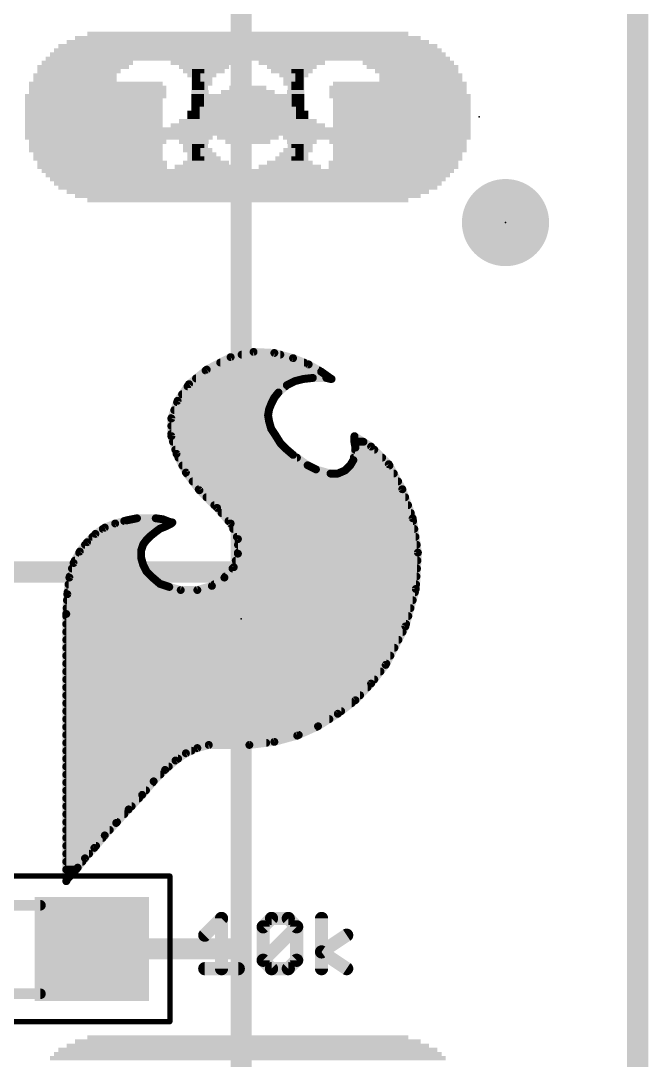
# Model space of a CAD drawing. Extents: x -41 to 92, y -75 to 33.
# Drawn here: x 32.17 to 38.2, y 8.45 to 18.45 of the extents above; entities that cross this region are included whole.
import ezdxf

# ---------------------------------------------------------------- set-up
doc = ezdxf.new("R2010")
doc.units = 0
for name, color, linetype in [('1', 12, 'CONTINUOUS'), ('16', 132, 'CONTINUOUS'), ('20', 31, 'CONTINUOUS'), ('21', 41, 'CONTINUOUS'), ('22', 40, 'CONTINUOUS'), ('23', 53, 'CONTINUOUS'), ('24', 53, 'CONTINUOUS'), ('27', 253, 'CONTINUOUS'), ('30', 253, 'CONTINUOUS'), ('39', 12, 'CONTINUOUS'), ('51', 53, 'CONTINUOUS')]:
    doc.layers.add(name, color=color, linetype=linetype)

# ---------------------------------------------------------------- blocks, each defined once
blk = doc.blocks.new('PIE')
at = {"const_width": 0.5}
blk.add_lwpolyline([(0, -0.25, 1), (0, 0.25, 1), (0, -0.25)], format="xyb", dxfattribs=at)
blk = doc.blocks.new('RECT')
blk.add_solid([(-0.5, -0.5), (0.5, -0.5), (-0.5, 0.5), (0.5, 0.5)])

msp = doc.modelspace()

# ---------------------------------------------------------------- linework, layer by layer
at = {"layer": '1', "const_width": 0.2032}
for points in [[(38.1, 25.4), (38.1, 0)], [(34.29, 13.081), (34.29, 20.32)], [(30.01, 13.15), (34.221, 13.15)], [(34.221, 13.15), (34.29, 13.081)], [(34.29, 9.525), (34.29, 13.081)], [(32.854, 9.525), (34.29, 9.525)], [(34.29, 3.556), (34.29, 9.525)]]:
    msp.add_lwpolyline(points, dxfattribs=at)
at = {"layer": '1', "const_width": 0.1016}
for points in [[(34.2569, 13.1859, 1), (34.1851, 13.1141)], [(34.221, 13.0992, 1), (34.221, 13.2008)], [(34.3408, 13.081, 1), (34.2392, 13.081)], [(34.2392, 13.081, 1), (34.3408, 13.081)], [(34.2541, 13.0451, 1), (34.3259, 13.1169)], [(32.854, 9.5758, 1), (32.854, 9.4742)], [(34.3408, 9.525, 1), (34.2392, 9.525)], [(34.29, 9.4742, 1), (34.29, 9.5758)], [(34.2392, 9.525, 1), (34.3408, 9.525)]]:
    msp.add_lwpolyline(points, format="xyb", dxfattribs=at)
at = {"layer": '16', "const_width": 0.2032}
msp.add_lwpolyline([(38.1, 25.4), (38.1, 0)], dxfattribs=at)
at = {"layer": '20', "const_width": 0.2032}
msp.add_lwpolyline([(38.1, 0), (38.1, 25.4)], dxfattribs=at)
at = {"layer": '21', "const_width": 0.0762}
for points in [[(34.408, 15.266), (34.188, 15.216)], [(34.608, 15.256), (34.408, 15.266)], [(34.188, 15.216), (33.958, 15.096)], [(34.0879, 15.1638), (34.8935, 15.1638)], [(34.2936, 15.24), (34.6656, 15.24)], [(34.788, 15.206), (34.608, 15.256)], [(34.938, 15.146), (34.788, 15.206)], [(33.958, 15.096), (33.788, 14.956)], [(33.9478, 15.0876), (35.0381, 15.0876)], [(35.058, 15.076), (34.938, 15.146)], [(35.128, 15.026), (35.058, 15.076)], [(33.8553, 15.0114), (34.9366, 15.0114)], [(34.728, 14.946), (34.808, 14.986)], [(34.808, 14.986), (34.888, 15.006)], [(34.888, 15.006), (34.978, 15.016)], [(34.978, 15.016), (35.108, 15.016)], [(35.108, 15.016), (35.148, 15.006)], [(35.1264, 15.0114), (35.1499, 15.0114)], [(35.158, 15.006), (35.128, 15.026)], [(35.148, 15.006), (35.158, 15.006)], [(33.788, 14.956), (33.678, 14.796)], [(33.7213, 14.859), (34.6344, 14.859)], [(33.7737, 14.9352), (34.7157, 14.9352)], [(34.608, 14.826), (34.648, 14.876)], [(34.648, 14.876), (34.728, 14.946)], [(33.678, 14.796), (33.618, 14.626)], [(33.6733, 14.7828), (34.5864, 14.7828)], [(34.558, 14.716), (34.578, 14.766)], [(34.578, 14.766), (34.608, 14.826)], [(33.6465, 14.7066), (34.5564, 14.7066)], [(34.548, 14.656), (34.558, 14.716)], [(33.618, 14.626), (33.618, 14.456)], [(33.6196, 14.6304), (34.5523, 14.6304)], [(34.558, 14.596), (34.548, 14.656)], [(34.578, 14.526), (34.558, 14.596)], [(33.618, 14.5542), (34.5699, 14.5542)], [(33.618, 14.478), (34.61, 14.478)], [(34.618, 14.466), (34.578, 14.526)], [(34.668, 14.386), (34.618, 14.466)], [(33.618, 14.456), (33.668, 14.286)], [(33.6339, 14.4018), (34.6581, 14.4018)], [(34.718, 14.336), (34.668, 14.386)], [(35.378, 14.456), (35.378, 14.396)], [(35.538, 14.356), (35.378, 14.456)], [(35.378, 14.4018), (35.4647, 14.4018)], [(35.378, 14.396), (35.388, 14.346)], [(33.6564, 14.3256), (34.7301, 14.3256)], [(33.668, 14.286), (33.758, 14.106)], [(34.788, 14.276), (34.718, 14.336)], [(34.928, 14.176), (34.788, 14.276)], [(35.388, 14.346), (35.368, 14.226)], [(35.3846, 14.3256), (35.5684, 14.3256)], [(35.708, 14.186), (35.538, 14.356)], [(33.6863, 14.2494), (34.8252, 14.2494)], [(33.7244, 14.1732), (34.9336, 14.1732)], [(35.008, 14.136), (34.928, 14.176)], [(35.338, 14.176), (35.288, 14.126)], [(35.3352, 14.1732), (35.7149, 14.1732)], [(35.368, 14.226), (35.338, 14.176)], [(35.3719, 14.2494), (35.6446, 14.2494)], [(35.838, 13.946), (35.708, 14.186)], [(33.758, 14.106), (33.888, 13.936)], [(33.7649, 14.097), (35.1445, 14.097)], [(35.148, 14.096), (35.008, 14.136)], [(35.218, 14.096), (35.148, 14.096)], [(35.288, 14.126), (35.218, 14.096)], [(35.2203, 14.097), (35.7562, 14.097)], [(33.8231, 14.0208), (35.7975, 14.0208)], [(33.8814, 13.9446), (35.8385, 13.9446)], [(33.888, 13.936), (34.058, 13.766)], [(33.9556, 13.8684), (35.8657, 13.8684)], [(35.938, 13.666), (35.838, 13.946)], [(34.0318, 13.7922), (35.8929, 13.7922)], [(34.058, 13.766), (34.188, 13.616)], [(33.288, 13.666), (33.188, 13.646)], [(33.468, 13.666), (33.288, 13.666)], [(33.538, 13.656), (33.468, 13.666)], [(34.1013, 13.716), (35.9201, 13.716)], [(35.988, 13.336), (35.938, 13.666)], [(32.978, 13.576), (32.888, 13.516)], [(32.9594, 13.5636), (33.5048, 13.5636)], [(33.078, 13.616), (32.978, 13.576)], [(33.188, 13.646), (33.078, 13.616)], [(33.1653, 13.6398), (33.5785, 13.6398)], [(33.468, 13.536), (33.508, 13.566)], [(33.508, 13.566), (33.558, 13.586)], [(33.588, 13.636), (33.538, 13.656)], [(33.558, 13.586), (33.618, 13.616)], [(33.618, 13.626), (33.588, 13.636)], [(33.618, 13.616), (33.628, 13.626)], [(33.628, 13.626), (33.618, 13.626)], [(34.1674, 13.6398), (35.942, 13.6398)], [(34.188, 13.616), (34.258, 13.466)], [(34.2125, 13.5636), (35.9535, 13.5636)], [(32.888, 13.516), (32.808, 13.436)], [(32.8594, 13.4874), (33.4094, 13.4874)], [(33.378, 13.456), (33.418, 13.496)], [(33.418, 13.496), (33.468, 13.536)], [(34.248, 13.4874), (35.9651, 13.4874)], [(34.258, 13.466), (34.258, 13.326)], [(32.808, 13.436), (32.738, 13.346)], [(32.7887, 13.4112), (33.3464, 13.4112)], [(33.328, 13.356), (33.348, 13.416)], [(33.348, 13.416), (33.378, 13.456)], [(34.258, 13.4112), (35.9766, 13.4112)], [(32.738, 13.346), (32.678, 13.236)], [(32.6904, 13.2588), (33.3358, 13.2588)], [(32.732, 13.335), (33.328, 13.335)], [(33.328, 13.286), (33.328, 13.356)], [(33.348, 13.216), (33.328, 13.286)], [(34.258, 13.326), (34.218, 13.196)], [(34.2373, 13.2588), (35.9836, 13.2588)], [(34.258, 13.335), (35.9879, 13.335)], [(35.968, 12.986), (35.988, 13.336)], [(32.678, 13.236), (32.638, 13.096)], [(32.6627, 13.1826), (33.3647, 13.1826)], [(33.378, 13.156), (33.348, 13.216)], [(34.218, 13.196), (34.128, 13.096)], [(34.2059, 13.1826), (35.9792, 13.1826)], [(32.638, 13.096), (32.618, 12.936)], [(32.641, 13.1064), (33.4276, 13.1064)], [(33.438, 13.096), (33.378, 13.156)], [(33.508, 13.036), (33.438, 13.096)], [(34.128, 13.096), (34.008, 13.016)], [(34.1374, 13.1064), (35.9749, 13.1064)], [(32.6298, 13.0302), (33.5254, 13.0302)], [(33.598, 13.006), (33.508, 13.036)], [(33.708, 12.976), (33.598, 13.006)], [(33.868, 12.976), (33.708, 12.976)], [(34.008, 13.016), (33.868, 12.976)], [(34.0293, 13.0302), (35.9705, 13.0302)], [(35.868, 12.626), (35.968, 12.986)], [(32.618, 12.936), (32.608, 12.746)], [(32.6149, 12.8778), (35.9379, 12.8778)], [(32.6202, 12.954), (35.9591, 12.954)], [(32.6109, 12.8016), (35.9168, 12.8016)], [(32.608, 12.746), (32.608, 10.176)], [(32.608, 12.7254), (35.8956, 12.7254)], [(32.608, 12.6492), (35.8744, 12.6492)], [(32.608, 12.573), (35.8408, 12.573)], [(35.678, 12.256), (35.868, 12.626)], [(32.608, 12.4968), (35.8017, 12.4968)], [(32.608, 12.4206), (35.7625, 12.4206)], [(32.608, 12.3444), (35.7234, 12.3444)], [(32.608, 12.2682), (35.6843, 12.2682)], [(32.608, 12.192), (35.6282, 12.192)], [(35.538, 12.076), (35.678, 12.256)], [(32.608, 12.1158), (35.569, 12.1158)], [(35.388, 11.916), (35.538, 12.076)], [(32.608, 12.0396), (35.5039, 12.0396)], [(32.608, 11.9634), (35.4324, 11.9634)], [(32.608, 11.8872), (35.3503, 11.8872)], [(35.218, 11.786), (35.388, 11.916)], [(32.608, 11.811), (35.2507, 11.811)], [(35.028, 11.666), (35.218, 11.786)], [(32.608, 11.7348), (35.1369, 11.7348)], [(32.608, 11.6586), (35.0116, 11.6586)], [(34.828, 11.576), (35.028, 11.666)], [(32.608, 11.5824), (34.8422, 11.5824)], [(34.608, 11.516), (34.828, 11.576)], [(32.608, 11.5062), (34.5296, 11.5062)], [(33.868, 11.456), (33.978, 11.486)], [(33.978, 11.486), (34.368, 11.486)], [(34.368, 11.486), (34.608, 11.516)], [(32.608, 11.43), (33.8108, 11.43)], [(33.658, 11.336), (33.758, 11.406)], [(33.758, 11.406), (33.868, 11.456)], [(32.608, 11.3538), (33.6834, 11.3538)], [(32.608, 11.2776), (33.5931, 11.2776)], [(33.558, 11.246), (33.658, 11.336)], [(32.608, 11.2014), (33.5134, 11.2014)], [(33.448, 11.136), (33.558, 11.246)], [(32.608, 11.1252), (33.4389, 11.1252)], [(33.338, 11.006), (33.448, 11.136)], [(32.608, 11.049), (33.3744, 11.049)], [(32.608, 10.9728), (33.3072, 10.9728)], [(33.208, 10.866), (33.338, 11.006)], [(32.608, 10.8966), (33.2364, 10.8966)], [(33.088, 10.736), (33.208, 10.866)], [(32.608, 10.8204), (33.1659, 10.8204)], [(32.608, 10.7442), (33.0956, 10.7442)], [(32.608, 10.668), (33.0257, 10.668)], [(32.978, 10.616), (33.088, 10.736)], [(32.608, 10.5918), (32.9578, 10.5918)], [(32.878, 10.496), (32.978, 10.616)], [(32.608, 10.5156), (32.8943, 10.5156)], [(32.788, 10.396), (32.878, 10.496)], [(32.608, 10.4394), (32.8271, 10.4394)], [(32.608, 10.3632), (32.7625, 10.3632)], [(32.718, 10.306), (32.788, 10.396)], [(32.608, 10.287), (32.7017, 10.287)], [(32.658, 10.236), (32.718, 10.306)], [(32.608, 10.2108), (32.6328, 10.2108)], [(32.608, 10.176), (32.618, 10.196)], [(32.618, 10.196), (32.658, 10.236)]]:
    msp.add_lwpolyline(points, dxfattribs=at)
at = {"layer": '21', "const_width": 0.0381}
for points in [[(34.409, 15.285, 1), (34.407, 15.247)], [(34.4122, 15.2474, 1), (34.4038, 15.2846)], [(34.0879, 15.1829, 1), (34.0879, 15.1448)], [(34.1838, 15.2346, 1), (34.1922, 15.1974)], [(34.1968, 15.1991, 1), (34.1792, 15.2329)], [(34.2936, 15.2591, 1), (34.2936, 15.221)], [(34.6131, 15.2744, 1), (34.6029, 15.2376)], [(34.607, 15.237, 1), (34.609, 15.275)], [(34.6656, 15.221, 1), (34.6656, 15.2591)], [(34.7951, 15.2237, 1), (34.7809, 15.1883)], [(34.7829, 15.1876, 1), (34.7931, 15.2244)], [(34.8935, 15.1448, 1), (34.8935, 15.1829)], [(33.9478, 15.1067, 1), (33.9478, 15.0686)], [(33.9492, 15.1129, 1), (33.9668, 15.0791)], [(33.9701, 15.0813, 1), (33.9459, 15.1107)], [(34.9476, 15.1625, 1), (34.9284, 15.1295)], [(34.9309, 15.1283, 1), (34.9451, 15.1637)], [(35.0381, 15.0686, 1), (35.0381, 15.1067)], [(35.0691, 15.0915, 1), (35.0469, 15.0605)], [(35.0484, 15.0595, 1), (35.0676, 15.0925)], [(33.8553, 15.0305, 1), (33.8553, 14.9924)], [(34.8034, 15.0045, 1), (34.8126, 14.9675)], [(34.8165, 14.969, 1), (34.7995, 15.003)], [(34.8859, 15.0249, 1), (34.8901, 14.9871)], [(34.8926, 14.9875, 1), (34.8834, 15.0245)], [(34.9366, 14.9924, 1), (34.9366, 15.0305)], [(34.978, 15.0351, 1), (34.978, 14.997)], [(34.9801, 14.9971, 1), (34.9759, 15.0349)], [(35.1126, 15.0345, 1), (35.1034, 14.9975)], [(35.1264, 15.0305, 1), (35.1264, 14.9924)], [(35.108, 14.997, 1), (35.108, 15.0351)], [(35.1386, 15.0419, 1), (35.1174, 15.0101)], [(35.1169, 15.0105, 1), (35.1391, 15.0415)], [(35.148, 15.0251, 1), (35.148, 14.987)], [(35.1434, 14.9875, 1), (35.1526, 15.0245)], [(35.1474, 14.9901, 1), (35.1686, 15.0219)], [(35.1499, 14.9924, 1), (35.1499, 15.0305)], [(35.158, 14.987, 1), (35.158, 15.0251)], [(33.7213, 14.878, 1), (33.7213, 14.8399)], [(33.7737, 14.9543, 1), (33.7737, 14.9162)], [(33.7759, 14.9707, 1), (33.8001, 14.9413)], [(33.8037, 14.9452, 1), (33.7723, 14.9668)], [(34.6355, 14.8903, 1), (34.6605, 14.8617)], [(34.6629, 14.8641, 1), (34.6331, 14.8879)], [(34.6344, 14.8399, 1), (34.6344, 14.878)], [(34.7195, 14.963, 1), (34.7365, 14.929)], [(34.7405, 14.9317, 1), (34.7155, 14.9603)], [(34.7157, 14.9162, 1), (34.7157, 14.9543)], [(33.6733, 14.8018, 1), (33.6733, 14.7637)], [(33.6623, 14.8068, 1), (33.6937, 14.7852)], [(33.696, 14.7897, 1), (33.66, 14.8023)], [(34.5957, 14.7589, 1), (34.5603, 14.7731)], [(34.5864, 14.7637, 1), (34.5864, 14.8018)], [(34.5931, 14.8379, 1), (34.6229, 14.8141)], [(34.625, 14.8175, 1), (34.591, 14.8345)], [(33.6465, 14.7256, 1), (33.6465, 14.6875)], [(34.5403, 14.7231, 1), (34.5757, 14.7089)], [(34.5768, 14.7129, 1), (34.5392, 14.7191)], [(34.5564, 14.6875, 1), (34.5564, 14.7256)], [(34.561, 14.7745, 1), (34.595, 14.7575)], [(33.6371, 14.626, 1), (33.599, 14.626)], [(33.6, 14.6323, 1), (33.636, 14.6197)], [(33.6196, 14.6494, 1), (33.6196, 14.6113)], [(34.5668, 14.6591, 1), (34.5292, 14.6529)], [(34.5292, 14.6591, 1), (34.5668, 14.6529)], [(34.5763, 14.6012, 1), (34.5397, 14.5908)], [(34.5392, 14.5929, 1), (34.5768, 14.5991)], [(34.5523, 14.6113, 1), (34.5523, 14.6494)], [(33.618, 14.5733, 1), (33.618, 14.5352)], [(33.618, 14.4971, 1), (33.618, 14.459)], [(34.5939, 14.5366, 1), (34.5621, 14.5154)], [(34.5597, 14.5208, 1), (34.5963, 14.5312)], [(34.5699, 14.5352, 1), (34.5699, 14.5733)], [(34.6342, 14.4761, 1), (34.6018, 14.4559)], [(34.6021, 14.4554, 1), (34.6339, 14.4766)], [(34.61, 14.459, 1), (34.61, 14.4971)], [(33.6363, 14.4614, 1), (33.5997, 14.4506)], [(33.599, 14.456, 1), (33.6371, 14.456)], [(33.6339, 14.4209, 1), (33.6339, 14.3828)], [(34.6815, 14.3995, 1), (34.6545, 14.3725)], [(34.6518, 14.3759, 1), (34.6842, 14.3961)], [(34.6581, 14.3828, 1), (34.6581, 14.4209)], [(35.3881, 14.4722, 1), (35.3679, 14.4398)], [(35.378, 14.4209, 1), (35.378, 14.3828)], [(35.3967, 14.3997, 1), (35.3593, 14.3923)], [(35.3971, 14.456, 1), (35.359, 14.456)], [(35.359, 14.396, 1), (35.3971, 14.396)], [(35.4647, 14.3828, 1), (35.4647, 14.4209)], [(33.6564, 14.3447, 1), (33.6564, 14.3066)], [(33.685, 14.2945, 1), (33.651, 14.2775)], [(33.6497, 14.2806, 1), (33.6863, 14.2914)], [(34.7304, 14.3505, 1), (34.7056, 14.3215)], [(34.7045, 14.3225, 1), (34.7315, 14.3495)], [(34.7301, 14.3066, 1), (34.7301, 14.3447)], [(34.7991, 14.2915, 1), (34.7769, 14.2605)], [(34.7756, 14.2615, 1), (34.8004, 14.2905)], [(35.3846, 14.3447, 1), (35.3846, 14.3066)], [(35.4068, 14.3429, 1), (35.3692, 14.3491)], [(35.3693, 14.3423, 1), (35.4067, 14.3497)], [(35.5515, 14.3695, 1), (35.5245, 14.3425)], [(35.5279, 14.3398, 1), (35.5481, 14.3722)], [(35.5684, 14.3066, 1), (35.5684, 14.3447)], [(33.6863, 14.2685, 1), (33.6863, 14.2304)], [(33.7244, 14.1923, 1), (33.7244, 14.1542)], [(34.8252, 14.2304, 1), (34.8252, 14.2685)], [(34.9365, 14.193, 1), (34.9195, 14.159)], [(34.9169, 14.1605, 1), (34.9391, 14.1915)], [(34.9336, 14.1542, 1), (34.9336, 14.1923)], [(35.3352, 14.1923, 1), (35.3352, 14.1542)], [(35.3217, 14.1858, 1), (35.3543, 14.1662)], [(35.3515, 14.1625, 1), (35.3245, 14.1895)], [(35.3492, 14.2291, 1), (35.3868, 14.2229)], [(35.3843, 14.2162, 1), (35.3517, 14.2358)], [(35.3719, 14.2685, 1), (35.3719, 14.2304)], [(35.6446, 14.2304, 1), (35.6446, 14.2685)], [(35.7248, 14.1951, 1), (35.6912, 14.1769)], [(35.6945, 14.1725, 1), (35.7215, 14.1995)], [(35.7149, 14.1542, 1), (35.7149, 14.1923)], [(33.7731, 14.1176, 1), (33.7429, 14.0944)], [(33.741, 14.0975, 1), (33.775, 14.1145)], [(33.7649, 14.1161, 1), (33.7649, 14.078)], [(35.0132, 14.1543, 1), (35.0028, 14.1177)], [(34.9995, 14.119, 1), (35.0165, 14.153)], [(35.148, 14.1151, 1), (35.148, 14.077)], [(35.1428, 14.0777, 1), (35.1532, 14.1143)], [(35.1445, 14.078, 1), (35.1445, 14.1161)], [(35.2105, 14.1135, 1), (35.2255, 14.0785)], [(35.2203, 14.1161, 1), (35.2203, 14.078)], [(35.218, 14.077, 1), (35.218, 14.1151)], [(35.2745, 14.1395, 1), (35.3015, 14.1125)], [(35.2955, 14.1085, 1), (35.2805, 14.1435)], [(35.7562, 14.078, 1), (35.7562, 14.1161)], [(33.8231, 14.0399, 1), (33.8231, 14.0018)], [(35.7975, 14.0018, 1), (35.7975, 14.0399)], [(33.8814, 13.9637, 1), (33.8814, 13.9256)], [(33.9015, 13.9495, 1), (33.8745, 13.9225)], [(33.8729, 13.9244, 1), (33.9031, 13.9476)], [(33.9556, 13.8875, 1), (33.9556, 13.8494)], [(35.8559, 13.9524, 1), (35.8201, 13.9396)], [(35.8212, 13.9369, 1), (35.8548, 13.9551)], [(35.8385, 13.9256, 1), (35.8385, 13.9637)], [(35.8657, 13.8494, 1), (35.8657, 13.8875)], [(34.0318, 13.8113, 1), (34.0318, 13.7732)], [(34.0724, 13.7785, 1), (34.0436, 13.7535)], [(34.0445, 13.7525, 1), (34.0715, 13.7795)], [(35.8929, 13.7732, 1), (35.8929, 13.8113)], [(33.288, 13.6851, 1), (33.288, 13.647)], [(33.2917, 13.6473, 1), (33.2843, 13.6847)], [(33.4707, 13.6849, 1), (33.4653, 13.6471)], [(33.468, 13.647, 1), (33.468, 13.6851)], [(34.1013, 13.7351, 1), (34.1013, 13.697)], [(35.9568, 13.6689, 1), (35.9192, 13.6631)], [(35.9201, 13.697, 1), (35.9201, 13.7351)], [(32.9594, 13.5827, 1), (32.9594, 13.5446)], [(32.9709, 13.5937, 1), (32.9851, 13.5583)], [(32.9886, 13.5601, 1), (32.9674, 13.5919)], [(33.073, 13.6344, 1), (33.083, 13.5976)], [(33.0851, 13.5983, 1), (33.0709, 13.6337)], [(33.1653, 13.6589, 1), (33.1653, 13.6208)], [(33.1843, 13.6647, 1), (33.1917, 13.6273)], [(33.193, 13.6276, 1), (33.183, 13.6644)], [(33.5009, 13.5837, 1), (33.5151, 13.5483)], [(33.5194, 13.5508, 1), (33.4966, 13.5812)], [(33.5048, 13.5446, 1), (33.5048, 13.5827)], [(33.5451, 13.6737, 1), (33.5309, 13.6383)], [(33.5353, 13.6371, 1), (33.5407, 13.6749)], [(33.5495, 13.603, 1), (33.5665, 13.569)], [(33.5651, 13.5683, 1), (33.5509, 13.6037)], [(33.594, 13.6541, 1), (33.582, 13.6179)], [(33.5785, 13.6208, 1), (33.5785, 13.6589)], [(33.5809, 13.6183, 1), (33.5951, 13.6537)], [(33.618, 13.6451, 1), (33.618, 13.607)], [(33.6045, 13.6295, 1), (33.6315, 13.6025)], [(33.6265, 13.599, 1), (33.6095, 13.633)], [(33.612, 13.6079, 1), (33.624, 13.6441)], [(33.6415, 13.6125, 1), (33.6145, 13.6395)], [(33.628, 13.607, 1), (33.628, 13.6451)], [(34.1674, 13.6589, 1), (34.1674, 13.6208)], [(34.2053, 13.6241, 1), (34.1707, 13.6079)], [(34.1736, 13.6035, 1), (34.2024, 13.6285)], [(34.2125, 13.5827, 1), (34.2125, 13.5446)], [(35.9201, 13.6596, 1), (35.9559, 13.6724)], [(35.942, 13.6208, 1), (35.942, 13.6589)], [(35.9535, 13.5446, 1), (35.9535, 13.5827)], [(32.8594, 13.5065, 1), (32.8594, 13.4684)], [(32.8774, 13.5319, 1), (32.8986, 13.5001)], [(32.9015, 13.5025, 1), (32.8745, 13.5295)], [(33.4061, 13.5109, 1), (33.4299, 13.4811)], [(33.4315, 13.4825, 1), (33.4045, 13.5095)], [(33.4094, 13.4684, 1), (33.4094, 13.5065)], [(33.4566, 13.5512, 1), (33.4794, 13.5208)], [(33.4799, 13.5211, 1), (33.4561, 13.5509)], [(34.248, 13.5065, 1), (34.248, 13.4684)], [(34.2771, 13.466, 1), (34.239, 13.466)], [(35.9651, 13.4684, 1), (35.9651, 13.5065)], [(32.7887, 13.4303, 1), (32.7887, 13.3922)], [(32.7945, 13.4495, 1), (32.8215, 13.4225)], [(32.823, 13.4243, 1), (32.793, 13.4477)], [(33.3328, 13.4274, 1), (33.3632, 13.4046)], [(33.3661, 13.41, 1), (33.3299, 13.422)], [(33.3464, 13.3922, 1), (33.3464, 13.4303)], [(33.3645, 13.4695, 1), (33.3915, 13.4425)], [(33.3932, 13.4446, 1), (33.3628, 13.4674)], [(34.258, 13.4303, 1), (34.258, 13.3922)], [(34.2407, 13.4579, 1), (34.2753, 13.4741)], [(35.9766, 13.3922, 1), (35.9766, 13.4303)], [(32.6904, 13.2779, 1), (32.6904, 13.2398)], [(32.732, 13.3541, 1), (32.732, 13.316)], [(32.723, 13.3577, 1), (32.753, 13.3343)], [(32.7547, 13.3369, 1), (32.7213, 13.3551)], [(33.3471, 13.356, 1), (33.309, 13.356)], [(33.3099, 13.362, 1), (33.3461, 13.35)], [(33.3463, 13.2912, 1), (33.3097, 13.2808)], [(33.309, 13.286, 1), (33.3471, 13.286)], [(33.328, 13.316, 1), (33.328, 13.3541)], [(33.3358, 13.2398, 1), (33.3358, 13.2779)], [(34.2373, 13.2779, 1), (34.2373, 13.2398)], [(34.258, 13.3541, 1), (34.258, 13.316)], [(34.239, 13.326, 1), (34.2771, 13.326)], [(34.2762, 13.3204, 1), (34.2398, 13.3316)], [(36.007, 13.3349, 1), (35.969, 13.3371)], [(35.9692, 13.3331, 1), (36.0068, 13.3389)], [(35.9836, 13.2398, 1), (35.9836, 13.2779)], [(35.9879, 13.316, 1), (35.9879, 13.3541)], [(32.6627, 13.2017, 1), (32.6627, 13.1636)], [(32.6613, 13.2451, 1), (32.6947, 13.2269)], [(32.6963, 13.2308, 1), (32.6597, 13.2412)], [(33.365, 13.2245, 1), (33.331, 13.2075)], [(33.3297, 13.2108, 1), (33.3663, 13.2212)], [(33.3647, 13.1636, 1), (33.3647, 13.2017)], [(34.2059, 13.2017, 1), (34.2059, 13.1636)], [(34.1998, 13.2016, 1), (34.2362, 13.1904)], [(34.2322, 13.1833, 1), (34.2038, 13.2087)], [(35.9792, 13.1636, 1), (35.9792, 13.2017)], [(32.6197, 13.1012, 1), (32.6563, 13.0908)], [(32.6569, 13.0936, 1), (32.6191, 13.0984)], [(32.641, 13.1255, 1), (32.641, 13.0874)], [(33.3915, 13.1695, 1), (33.3645, 13.1425)], [(33.361, 13.1475, 1), (33.395, 13.1645)], [(33.4504, 13.1105, 1), (33.4256, 13.0815)], [(33.4245, 13.0825, 1), (33.4515, 13.1095)], [(33.4276, 13.0874, 1), (33.4276, 13.1255)], [(34.1138, 13.1087, 1), (34.1422, 13.0833)], [(34.1386, 13.0801, 1), (34.1174, 13.1119)], [(34.1374, 13.1255, 1), (34.1374, 13.0874)], [(35.9749, 13.0874, 1), (35.9749, 13.1255)], [(32.6298, 13.0493, 1), (32.6298, 13.0112)], [(33.514, 13.0541, 1), (33.502, 13.0179)], [(33.4956, 13.0215, 1), (33.5204, 13.0505)], [(33.5254, 13.0112, 1), (33.5254, 13.0493)], [(33.603, 13.0244, 1), (33.593, 12.9876)], [(33.592, 12.9879, 1), (33.604, 13.0241)], [(33.708, 12.9951, 1), (33.708, 12.957)], [(33.703, 12.9576, 1), (33.713, 12.9944)], [(33.8628, 12.9943, 1), (33.8732, 12.9577)], [(33.868, 12.957, 1), (33.868, 12.9951)], [(33.9974, 13.0319, 1), (34.0186, 13.0001)], [(34.0132, 12.9977, 1), (34.0028, 13.0343)], [(34.0293, 13.0493, 1), (34.0293, 13.0112)], [(35.949, 12.9871, 1), (35.987, 12.9849)], [(35.9864, 12.9809, 1), (35.9496, 12.9911)], [(35.9705, 13.0112, 1), (35.9705, 13.0493)], [(32.6149, 12.8969, 1), (32.6149, 12.8588)], [(32.637, 12.935, 1), (32.599, 12.937)], [(32.5991, 12.9384, 1), (32.6369, 12.9336)], [(32.6202, 12.9731, 1), (32.6202, 12.935)], [(35.9379, 12.8588, 1), (35.9379, 12.8969)], [(35.9591, 12.935, 1), (35.9591, 12.9731)], [(32.6109, 12.8207, 1), (32.6109, 12.7826)], [(35.9168, 12.7826, 1), (35.9168, 12.8207)], [(32.6271, 12.746, 1), (32.589, 12.746)], [(32.589, 12.747, 1), (32.627, 12.745)], [(32.608, 12.7445, 1), (32.608, 12.7064)], [(35.8956, 12.7064, 1), (35.8956, 12.7445)], [(32.608, 12.6683, 1), (32.608, 12.6302)], [(32.608, 12.5921, 1), (32.608, 12.554)], [(35.8408, 12.554, 1), (35.8408, 12.5921)], [(35.8496, 12.6311, 1), (35.8864, 12.6209)], [(35.8849, 12.6173, 1), (35.8511, 12.6347)], [(35.8744, 12.6302, 1), (35.8744, 12.6683)], [(32.608, 12.5159, 1), (32.608, 12.4778)], [(35.8017, 12.4778, 1), (35.8017, 12.5159)], [(32.608, 12.4397, 1), (32.608, 12.4016)], [(35.7625, 12.4016, 1), (35.7625, 12.4397)], [(32.608, 12.3635, 1), (32.608, 12.3254)], [(32.608, 12.2873, 1), (32.608, 12.2492)], [(35.6843, 12.2492, 1), (35.6843, 12.2873)], [(35.7234, 12.3254, 1), (35.7234, 12.3635)], [(32.608, 12.2111, 1), (32.608, 12.173)], [(35.6282, 12.173, 1), (35.6282, 12.2111)], [(35.6611, 12.2647, 1), (35.6949, 12.2473)], [(35.693, 12.2443, 1), (35.663, 12.2677)], [(32.608, 12.1349, 1), (32.608, 12.0968)], [(35.523, 12.0877, 1), (35.553, 12.0643)], [(35.5519, 12.063, 1), (35.5241, 12.089)], [(35.569, 12.0968, 1), (35.569, 12.1349)], [(32.608, 12.0587, 1), (32.608, 12.0206)], [(32.608, 11.9825, 1), (32.608, 11.9444)], [(35.4324, 11.9444, 1), (35.4324, 11.9825)], [(35.5039, 12.0206, 1), (35.5039, 12.0587)], [(32.608, 11.9063, 1), (32.608, 11.8681)], [(35.3503, 11.8681, 1), (35.3503, 11.9063)], [(35.3741, 11.929, 1), (35.4019, 11.903)], [(35.3996, 11.9009, 1), (35.3764, 11.9311)], [(32.608, 11.83, 1), (32.608, 11.7919)], [(35.2064, 11.8011, 1), (35.2296, 11.7709)], [(35.2282, 11.7699, 1), (35.2078, 11.8021)], [(35.2507, 11.7919, 1), (35.2507, 11.83)], [(32.608, 11.7538, 1), (32.608, 11.7157)], [(32.608, 11.6776, 1), (32.608, 11.6395)], [(35.0178, 11.6821, 1), (35.0382, 11.6499)], [(35.0116, 11.6395, 1), (35.0116, 11.6776)], [(35.0358, 11.6486, 1), (35.0202, 11.6834)], [(35.1369, 11.7157, 1), (35.1369, 11.7538)], [(32.608, 11.6014, 1), (32.608, 11.5633)], [(34.8202, 11.5934, 1), (34.8358, 11.5586)], [(34.833, 11.5576, 1), (34.823, 11.5944)], [(34.8422, 11.5633, 1), (34.8422, 11.6014)], [(32.608, 11.5252, 1), (32.608, 11.4871)], [(33.978, 11.5051, 1), (33.978, 11.467)], [(33.983, 11.4676, 1), (33.973, 11.5044)], [(34.3656, 11.5049, 1), (34.3704, 11.4671)], [(34.368, 11.467, 1), (34.368, 11.5051)], [(34.5296, 11.4871, 1), (34.5296, 11.5252)], [(34.603, 11.5344, 1), (34.613, 11.4976)], [(34.6104, 11.4971, 1), (34.6056, 11.5349)], [(32.608, 11.449, 1), (32.608, 11.4109)], [(33.7501, 11.4233, 1), (33.7659, 11.3887)], [(33.7689, 11.3904, 1), (33.7471, 11.4216)], [(33.8108, 11.4109, 1), (33.8108, 11.449)], [(33.863, 11.4744, 1), (33.873, 11.4376)], [(33.8759, 11.4387, 1), (33.8601, 11.4733)], [(32.608, 11.3728, 1), (32.608, 11.3347)], [(32.608, 11.2967, 1), (32.608, 11.2586)], [(33.5931, 11.2586, 1), (33.5931, 11.2967)], [(33.6471, 11.3516, 1), (33.6689, 11.3204)], [(33.6707, 11.3218, 1), (33.6453, 11.3502)], [(33.6834, 11.3347, 1), (33.6834, 11.3728)], [(32.608, 11.2205, 1), (32.608, 11.1824)], [(33.5134, 11.1824, 1), (33.5134, 11.2205)], [(33.5453, 11.2602, 1), (33.5707, 11.2318)], [(33.5715, 11.2325, 1), (33.5445, 11.2595)], [(32.608, 11.1443, 1), (32.608, 11.1062)], [(33.4345, 11.1495, 1), (33.4615, 11.1225)], [(33.4625, 11.1237, 1), (33.4335, 11.1483)], [(33.4389, 11.1062, 1), (33.4389, 11.1443)], [(32.608, 11.0681, 1), (32.608, 11.03)], [(32.608, 10.9919, 1), (32.608, 10.9538)], [(33.3072, 10.9538, 1), (33.3072, 10.9919)], [(33.3235, 11.0183, 1), (33.3525, 10.9937)], [(33.352, 10.993, 1), (33.324, 11.019)], [(33.3744, 11.03, 1), (33.3744, 11.0681)], [(32.608, 10.9157, 1), (32.608, 10.8776)], [(33.194, 10.879, 1), (33.222, 10.853)], [(33.222, 10.8531, 1), (33.194, 10.8789)], [(33.2364, 10.8776, 1), (33.2364, 10.9157)], [(32.608, 10.8395, 1), (32.608, 10.8014)], [(33.1659, 10.8014, 1), (33.1659, 10.8395)], [(32.608, 10.7633, 1), (32.608, 10.7252)], [(32.608, 10.6871, 1), (32.608, 10.649)], [(33.0257, 10.649, 1), (33.0257, 10.6871)], [(33.074, 10.7489, 1), (33.102, 10.7231)], [(33.102, 10.7231, 1), (33.074, 10.7489)], [(33.0956, 10.7252, 1), (33.0956, 10.7633)], [(32.608, 10.6109, 1), (32.608, 10.5728)], [(32.9578, 10.5728, 1), (32.9578, 10.6109)], [(32.964, 10.6289, 1), (32.992, 10.6031)], [(32.9926, 10.6038, 1), (32.9634, 10.6282)], [(32.608, 10.5347, 1), (32.608, 10.4966)], [(32.8634, 10.5082, 1), (32.8926, 10.4838)], [(32.8922, 10.4833, 1), (32.8638, 10.5087)], [(32.8943, 10.4966, 1), (32.8943, 10.5347)], [(32.608, 10.4585, 1), (32.608, 10.4204)], [(32.608, 10.3823, 1), (32.608, 10.3442)], [(32.7625, 10.3442, 1), (32.7625, 10.3823)], [(32.7738, 10.4087, 1), (32.8022, 10.3833)], [(32.803, 10.3843, 1), (32.773, 10.4077)], [(32.8271, 10.4204, 1), (32.8271, 10.4585)], [(32.608, 10.3061, 1), (32.608, 10.268)], [(32.703, 10.3177, 1), (32.733, 10.2943)], [(32.7017, 10.268, 1), (32.7017, 10.3061)], [(32.7325, 10.2936, 1), (32.7035, 10.3184)], [(32.608, 10.2299, 1), (32.608, 10.1918)], [(32.591, 10.1845, 1), (32.625, 10.1675)], [(32.6045, 10.2095, 1), (32.6315, 10.1825)], [(32.635, 10.1875, 1), (32.601, 10.2045)], [(32.6328, 10.1918, 1), (32.6328, 10.2299)], [(32.6435, 10.2484, 1), (32.6725, 10.2236)], [(32.6715, 10.2225, 1), (32.6445, 10.2495)], [(32.589, 10.176, 1), (32.6271, 10.176)]]:
    msp.add_lwpolyline(points, format="xyb", dxfattribs=at)
at = {"layer": '23'}
for p in [(36.576, 17.526), (36.83, 16.51), (34.29, 12.7)]:
    msp.add_point(p, dxfattribs=at)
at = {"layer": '24'}
msp.add_point((36.83, 16.51), dxfattribs=at)
at = {"layer": '27', "const_width": 0.127}
for points in [[(33.9393, 9.6565), (34.1003, 9.8175)], [(34.1003, 9.8175), (34.1003, 9.3345)], [(34.5006, 9.737), (34.5811, 9.8175)], [(34.5006, 9.415), (34.5006, 9.737)], [(34.5006, 9.415), (34.8226, 9.737)], [(34.5811, 9.8175), (34.7421, 9.8175)], [(34.7421, 9.8175), (34.8226, 9.737)], [(34.8226, 9.737), (34.8226, 9.415)], [(35.0619, 9.3345), (35.0619, 9.8175)], [(35.0619, 9.4955), (35.3034, 9.6565)], [(35.3034, 9.3345), (35.0619, 9.4955)], [(33.9393, 9.3345), (34.2613, 9.3345)], [(34.5811, 9.3345), (34.5006, 9.415)], [(34.7421, 9.3345), (34.5811, 9.3345)], [(34.8226, 9.415), (34.7421, 9.3345)]]:
    msp.add_lwpolyline(points, dxfattribs=at)
at = {"layer": '27', "const_width": 0.0635}
for points in [[(34.1321, 9.8175, 1), (34.0686, 9.8175)], [(34.1228, 9.7951, 1), (34.0779, 9.84)], [(34.5324, 9.737, 1), (34.4689, 9.737)], [(34.5811, 9.8493, 1), (34.5811, 9.7858)], [(34.6036, 9.7951, 1), (34.5587, 9.84)], [(34.7646, 9.84, 1), (34.7197, 9.7951)], [(34.7421, 9.7858, 1), (34.7421, 9.8493)], [(34.8544, 9.737, 1), (34.7909, 9.737)], [(34.8451, 9.7146, 1), (34.8002, 9.7595)], [(35.0937, 9.8175, 1), (35.0302, 9.8175)], [(33.9169, 9.679, 1), (33.9618, 9.6341)], [(34.4782, 9.7595, 1), (34.5231, 9.7146)], [(34.8002, 9.7146, 1), (34.8451, 9.7595)], [(35.321, 9.6301, 1), (35.2858, 9.6829)], [(35.0795, 9.5219, 1), (35.0443, 9.4691)], [(35.0443, 9.5219, 1), (35.0795, 9.4691)], [(33.9393, 9.3663, 1), (33.9393, 9.3027)], [(34.2613, 9.3027, 1), (34.2613, 9.3663)], [(34.5231, 9.4375, 1), (34.4782, 9.3925)], [(34.4782, 9.4375, 1), (34.5231, 9.3925)], [(34.4689, 9.415, 1), (34.5324, 9.415)], [(34.5811, 9.3663, 1), (34.5811, 9.3027)], [(34.7421, 9.3027, 1), (34.7421, 9.3663)], [(34.7909, 9.415, 1), (34.8544, 9.415)], [(34.8451, 9.3925, 1), (34.8002, 9.4375)], [(34.0686, 9.3345, 1), (34.1321, 9.3345)], [(34.5587, 9.312, 1), (34.6036, 9.357)], [(34.7197, 9.357, 1), (34.7646, 9.312)], [(35.0302, 9.3345, 1), (35.0937, 9.3345)], [(35.2858, 9.3081, 1), (35.321, 9.3609)]]:
    msp.add_lwpolyline(points, format="xyb", dxfattribs=at)
at = {"layer": '39', "const_width": 0.0508}
for points in [[(30.404, 10.225), (33.604, 10.225)], [(33.604, 10.225), (33.604, 8.825)], [(33.604, 8.825), (30.404, 8.825)]]:
    msp.add_lwpolyline(points, dxfattribs=at)
at = {"layer": '39', "const_width": 0.0254}
for points in [[(33.6167, 10.225, 1), (33.5913, 10.225)], [(33.604, 10.2123, 1), (33.604, 10.2377)], [(33.5913, 8.825, 1), (33.6167, 8.825)], [(33.604, 8.8123, 1), (33.604, 8.8377)]]:
    msp.add_lwpolyline(points, format="xyb", dxfattribs=at)
at = {"layer": '51', "const_width": 0.1016}
for points in [[(32.36, 9.944), (31.648, 9.944)], [(32.36, 9.093), (31.648, 9.093)]]:
    msp.add_lwpolyline(points, dxfattribs=at)
at = {"layer": '51', "const_width": 0.0508}
for points in [[(32.36, 9.9186, 1), (32.36, 9.9694)], [(32.36, 9.0676, 1), (32.36, 9.1184)]]:
    msp.add_lwpolyline(points, format="xyb", dxfattribs=at)

# ---------------------------------------------------------------- block references
at = {"layer": '1', "xscale": 0.635, "yscale": 0.635}
msp.add_blockref('PIE', (36.83, 16.51), dxfattribs=at)
at = {"layer": '1', "xscale": 1.1, "rotation": 180}
msp.add_blockref('RECT', (32.854, 9.525), dxfattribs=at)
at = {"layer": '16', "xscale": 0.635, "yscale": 0.635}
msp.add_blockref('PIE', (36.83, 16.51), dxfattribs=at)
at = {"layer": '21', "yscale": 0.04, "rotation": 180}
for p, xscale in [((34.356, 18.286), 3.32), ((34.356, 18.326), 3.08), ((34.356, 18.206), 3.64), ((34.356, 18.246), 3.48), ((34.356, 18.086), 3.88), ((34.356, 18.126), 3.8), ((34.356, 18.166), 3.72), ((32.696, 18.006), 0.72), ((32.736, 18.046), 0.72), ((33.936, 18.046), 0.32), ((33.896, 18.006), 0.24), ((34.776, 18.046), 0.64), ((34.776, 18.006), 0.48), ((35.896, 18.046), 0.88), ((35.936, 18.006), 0.88), ((32.676, 17.926), 0.76), ((32.676, 17.886), 0.76), ((32.696, 17.966), 0.72), ((33.876, 17.966), 0.12), ((33.856, 17.926), 0.08), ((33.856, 17.886), 0.08), ((34.776, 17.966), 0.4), ((34.796, 17.926), 0.28), ((34.796, 17.886), 0.2), ((35.976, 17.966), 0.8), ((36.016, 17.926), 0.8), ((36.016, 17.886), 0.8), ((32.896, 17.846), 1.28), ((32.896, 17.806), 1.28), ((33.876, 17.846), 0.12), ((33.876, 17.806), 0.12), ((34.276, 17.806), 0.2), ((34.796, 17.846), 0.2), ((34.816, 17.806), 0.16), ((35.256, 17.806), 0.24), ((36.036, 17.806), 0.84), ((36.056, 17.846), 0.8), ((32.876, 17.726), 1.32), ((32.876, 17.686), 1.32), ((32.896, 17.766), 1.28), ((33.896, 17.766), 0.16), ((34.156, 17.726), 0.68), ((34.176, 17.686), 0.72), ((34.276, 17.766), 0.36), ((34.816, 17.766), 0.16), ((34.836, 17.726), 0.12), ((34.836, 17.686), 0.12), ((35.276, 17.766), 0.28), ((35.296, 17.726), 0.32), ((35.836, 17.686), 1.32), ((36.036, 17.726), 0.92), ((36.036, 17.766), 0.84), ((32.876, 17.646), 1.32), ((32.876, 17.606), 1.32), ((34.176, 17.646), 0.72), ((34.176, 17.606), 0.72), ((34.836, 17.646), 0.12), ((34.856, 17.606), 0.08), ((35.876, 17.646), 1.24), ((35.956, 17.606), 1.08), ((32.876, 17.566), 1.32), ((32.876, 17.526), 1.32), ((32.876, 17.486), 1.32), ((34.176, 17.566), 0.72), ((34.176, 17.526), 0.72), ((34.176, 17.486), 0.72), ((34.876, 17.566), 0.12), ((34.876, 17.526), 0.12), ((34.916, 17.486), 0.2), ((36.016, 17.526), 0.96), ((36.036, 17.486), 0.92), ((32.876, 17.446), 1.32), ((32.876, 17.406), 1.32), ((34.176, 17.446), 0.72), ((34.176, 17.406), 0.72), ((35.016, 17.406), 0.48), ((34.956, 17.446), 0.28), ((36.056, 17.446), 0.88), ((36.056, 17.406), 0.88), ((32.876, 17.366), 1.32), ((32.876, 17.326), 1.32), ((32.896, 17.286), 1.28), ((34.156, 17.366), 0.68), ((33.916, 17.326), 0.2), ((33.896, 17.286), 0.16), ((34.256, 17.326), 0.4), ((34.276, 17.286), 0.28), ((34.876, 17.286), 0.28), ((35.056, 17.366), 0.56), ((35.076, 17.326), 0.6), ((35.256, 17.286), 0.24), ((36.056, 17.366), 0.88), ((36.056, 17.326), 0.88), ((36.036, 17.286), 0.84), ((32.896, 17.246), 1.28), ((32.896, 17.206), 1.28), ((33.876, 17.246), 0.12), ((33.856, 17.206), 0.08), ((34.836, 17.206), 0.28), ((34.856, 17.246), 0.24), ((35.256, 17.246), 0.16), ((36.036, 17.246), 0.84), ((36.036, 17.206), 0.84), ((32.916, 17.166), 1.24), ((32.916, 17.126), 1.24), ((32.956, 17.086), 1.24), ((33.856, 17.166), 0.08), ((33.876, 17.126), 0.12), ((33.896, 17.086), 0.16), ((34.756, 17.086), 0.44), ((34.776, 17.126), 0.32), ((34.796, 17.166), 0.28), ((35.956, 17.086), 0.84), ((35.996, 17.166), 0.84), ((35.996, 17.126), 0.84), ((32.956, 17.046), 1.24), ((33.276, 17.006), 1.8), ((33.916, 17.046), 0.28), ((34.756, 17.006), 0.84), ((34.756, 17.046), 0.6), ((35.856, 17.006), 0.96), ((35.936, 17.046), 0.88), ((34.356, 16.966), 3.88), ((34.356, 16.926), 3.8), ((34.356, 16.886), 3.72), ((34.356, 16.846), 3.64), ((34.356, 16.806), 3.48), ((34.356, 16.766), 3.32), ((34.356, 16.726), 3.08)]:
    msp.add_blockref('RECT', p, dxfattribs=dict(at, xscale=xscale))
msp.add_blockref('RECT', (35.996, 17.566), dxfattribs=at)
at = {"layer": '21', "yscale": 0.04}
for p, xscale in [((34.351, 8.594), 3.48), ((34.351, 8.634), 3.32), ((34.351, 8.674), 3.08), ((34.351, 8.514), 3.72), ((34.351, 8.554), 3.64), ((34.351, 8.474), 3.8)]:
    msp.add_blockref('RECT', p, dxfattribs=dict(at, xscale=xscale))
at = {"layer": '22', "yscale": 0.04}
for p, xscale in [((34.351, 18.286), 3.32), ((34.351, 18.326), 3.08), ((34.351, 18.206), 3.64), ((34.351, 18.246), 3.48), ((34.351, 18.086), 3.88), ((34.351, 18.126), 3.8), ((34.351, 18.166), 3.72), ((32.771, 18.006), 0.88), ((32.811, 18.046), 0.88), ((33.931, 18.046), 0.64), ((33.931, 18.006), 0.48), ((34.771, 18.046), 0.32), ((34.811, 18.006), 0.24), ((35.971, 18.046), 0.72), ((36.011, 18.006), 0.72), ((32.691, 17.926), 0.8), ((32.691, 17.886), 0.8), ((32.731, 17.966), 0.8), ((33.931, 17.966), 0.4), ((33.911, 17.926), 0.28), ((33.911, 17.886), 0.2), ((34.831, 17.966), 0.12), ((34.851, 17.926), 0.08), ((34.851, 17.886), 0.08), ((36.011, 17.966), 0.72), ((36.031, 17.926), 0.76), ((36.031, 17.886), 0.76), ((32.651, 17.846), 0.8), ((32.671, 17.806), 0.84), ((33.451, 17.806), 0.24), ((33.911, 17.846), 0.2), ((33.891, 17.806), 0.16), ((34.431, 17.806), 0.2), ((34.831, 17.846), 0.12), ((34.831, 17.806), 0.12), ((35.811, 17.846), 1.28), ((35.811, 17.806), 1.28), ((32.671, 17.726), 0.92), ((32.871, 17.686), 1.32), ((32.671, 17.766), 0.84), ((33.411, 17.726), 0.32), ((33.431, 17.766), 0.28), ((33.891, 17.766), 0.16), ((33.871, 17.726), 0.12), ((33.871, 17.686), 0.12), ((34.531, 17.686), 0.72), ((34.551, 17.726), 0.68), ((34.431, 17.766), 0.36), ((34.811, 17.766), 0.16), ((35.811, 17.766), 1.28), ((35.831, 17.726), 1.32), ((35.831, 17.686), 1.32), ((32.831, 17.646), 1.24), ((32.751, 17.606), 1.08), ((33.871, 17.646), 0.12), ((33.851, 17.606), 0.08), ((34.531, 17.646), 0.72), ((34.531, 17.606), 0.72), ((35.831, 17.646), 1.32), ((35.831, 17.606), 1.32), ((32.691, 17.526), 0.96), ((32.671, 17.486), 0.92), ((33.791, 17.486), 0.2), ((33.831, 17.566), 0.12), ((33.831, 17.526), 0.12), ((34.531, 17.566), 0.72), ((34.531, 17.526), 0.72), ((34.531, 17.486), 0.72), ((35.831, 17.566), 1.32), ((35.831, 17.526), 1.32), ((35.831, 17.486), 1.32), ((32.651, 17.446), 0.88), ((32.651, 17.406), 0.88), ((33.691, 17.406), 0.48), ((33.751, 17.446), 0.28), ((34.531, 17.446), 0.72), ((34.531, 17.406), 0.72), ((35.831, 17.446), 1.32), ((35.831, 17.406), 1.32), ((32.651, 17.366), 0.88), ((32.651, 17.326), 0.88), ((32.671, 17.286), 0.84), ((33.631, 17.326), 0.6), ((33.451, 17.286), 0.24), ((33.651, 17.366), 0.56), ((33.831, 17.286), 0.28), ((34.551, 17.366), 0.68), ((34.451, 17.326), 0.4), ((34.431, 17.286), 0.28), ((34.791, 17.326), 0.2), ((34.811, 17.286), 0.16), ((35.831, 17.366), 1.32), ((35.831, 17.326), 1.32), ((35.811, 17.286), 1.28), ((32.671, 17.246), 0.84), ((32.671, 17.206), 0.84), ((33.451, 17.246), 0.16), ((33.851, 17.246), 0.24), ((33.871, 17.206), 0.28), ((34.831, 17.246), 0.12), ((34.851, 17.206), 0.08), ((35.811, 17.246), 1.28), ((35.811, 17.206), 1.28), ((32.711, 17.166), 0.84), ((32.711, 17.126), 0.84), ((32.751, 17.086), 0.84), ((33.951, 17.086), 0.44), ((33.911, 17.166), 0.28), ((33.931, 17.126), 0.32), ((34.811, 17.086), 0.16), ((34.831, 17.126), 0.12), ((34.851, 17.166), 0.08), ((35.751, 17.086), 1.24), ((35.791, 17.166), 1.24), ((35.791, 17.126), 1.24), ((32.771, 17.046), 0.88), ((32.851, 17.006), 0.96), ((33.951, 17.006), 0.84), ((33.951, 17.046), 0.6), ((35.431, 17.006), 1.8), ((34.791, 17.046), 0.28), ((35.751, 17.046), 1.24), ((34.351, 16.966), 3.88), ((34.351, 16.926), 3.8), ((34.351, 16.886), 3.72), ((34.351, 16.846), 3.64), ((34.351, 16.806), 3.48), ((34.351, 16.766), 3.32), ((34.351, 16.726), 3.08)]:
    msp.add_blockref('RECT', p, dxfattribs=dict(at, xscale=xscale))
msp.add_blockref('RECT', (32.711, 17.566), dxfattribs=at)
at = {"layer": '22', "yscale": 0.04, "rotation": 180}
for p, xscale in [((34.356, 8.594), 3.48), ((34.356, 8.634), 3.32), ((34.356, 8.674), 3.08), ((34.356, 8.514), 3.72), ((34.356, 8.554), 3.64), ((34.356, 8.474), 3.8)]:
    msp.add_blockref('RECT', p, dxfattribs=dict(at, xscale=xscale))
at = {"layer": '30', "xscale": 0.8382, "yscale": 0.8382}
msp.add_blockref('PIE', (36.83, 16.51), dxfattribs=at)
at = {"layer": '51', "xscale": 0.5001, "yscale": 0.95, "rotation": 180}
msp.add_blockref('RECT', (32.5922, 9.5199), dxfattribs=at)

doc.saveas('drawing.dxf')
